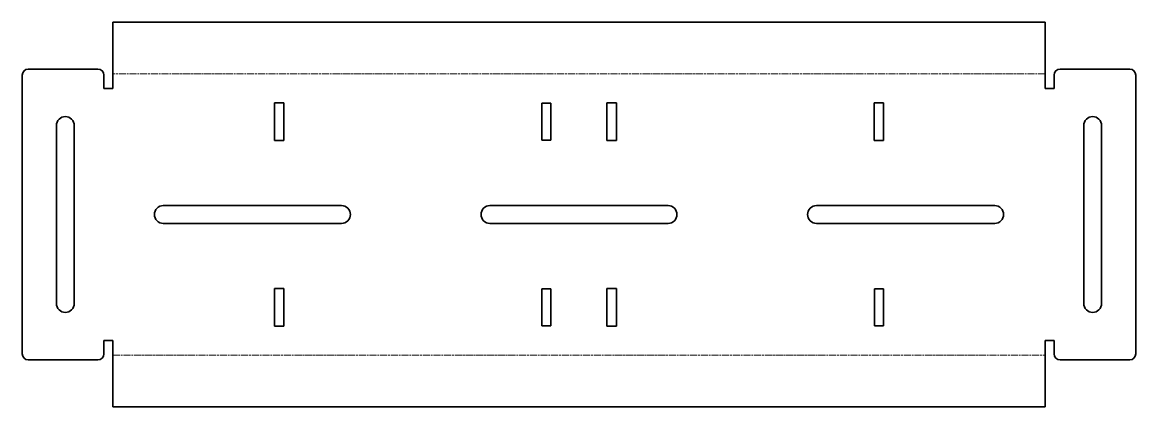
# Model space of a CAD drawing. Header units: millimetres. Extents: x 0 to 375, y 0 to 130.
import ezdxf

# ---------------------------------------------------------------- set-up
doc = ezdxf.new("R2010")
doc.units = ezdxf.units.MM
doc.linetypes.add('Chain', pattern=[13.68, 9.12, -1.14, 2.28, -1.14])
doc.layers.add('SIMUMAK Bend Centerline (ISO)', color=7, linetype='Chain', lineweight=9)
doc.layers.add('SIMUMAK Visible (ISO)', color=7, linetype='Continuous', lineweight=35)

# ---------------------------------------------------------------- blocks, each defined once
blk = doc.blocks.new('SIL-027-CCPD-01_Sheet_10_SIL-027-CCPD-01 (Desplegada)')
at = {"layer": 'SIMUMAK Bend Centerline (ISO)', "ltscale": 0.263158}
for p, q in [((157, 47.39), (-157, 47.39)), ((-157, -47.39), (157, -47.39))]:
    blk.add_line(p, q, dxfattribs=at)
at = {"layer": 'SIMUMAK Visible (ISO)'}
for p, q in [((-157, 64.79), (-157, 42.5)), ((-157, 64.79), (157, 64.79)), ((157, 64.79), (157, 42.5)), ((-185.5, 49), (-162, 49)), ((162, 49), (185.5, 49)), ((-187.5, -47), (-187.5, 47)), ((-160, 42.5), (-160, 47)), ((160, 47), (160, 42.5)), ((187.5, 47), (187.5, -47)), ((-157, 42.5), (-160, 42.5)), ((160, 42.5), (157, 42.5)), ((-102.6, 37.6), (-99.4, 37.6)), ((-102.6, 24.9), (-102.6, 37.6)), ((-99.4, 37.6), (-99.4, 24.9)), ((9.4, 37.6), (12.6, 37.6)), ((9.4, 24.9), (9.4, 37.6)), ((12.6, 37.6), (12.6, 24.9)), ((99.4, 24.9), (99.4, 37.6)), ((99.4, 37.6), (102.6, 37.6)), ((102.6, 37.6), (102.6, 24.9)), ((-12.5, 37.5), (-9.5, 37.5)), ((-12.5, 25), (-12.5, 37.5)), ((-9.5, 37.5), (-9.5, 25)), ((-176, -30), (-176, 30)), ((-170, 30), (-170, -30)), ((170, -30), (170, 30)), ((176, 30), (176, -30)), ((-99.4, 24.9), (-102.6, 24.9)), ((-9.5, 25), (-12.5, 25)), ((12.6, 24.9), (9.4, 24.9)), ((102.6, 24.9), (99.4, 24.9)), ((-140, 3), (-80, 3)), ((-30, 3), (30, 3)), ((80, 3), (140, 3)), ((-80, -3), (-140, -3)), ((30, -3), (-30, -3)), ((140, -3), (80, -3)), ((-102.6, -24.9), (-99.4, -24.9)), ((-102.6, -37.6), (-102.6, -24.9)), ((-99.4, -24.9), (-99.4, -37.6)), ((-12.5, -25), (-9.5, -25)), ((-12.5, -37.5), (-12.5, -25)), ((-9.5, -25), (-9.5, -37.5)), ((9.4, -24.9), (12.6, -24.9)), ((9.4, -37.6), (9.4, -24.9)), ((12.6, -24.9), (12.6, -37.6)), ((99.5, -25), (102.5, -25)), ((99.5, -37.5), (99.5, -25)), ((102.5, -25), (102.5, -37.5)), ((-99.4, -37.6), (-102.6, -37.6)), ((-9.5, -37.5), (-12.5, -37.5)), ((12.6, -37.6), (9.4, -37.6)), ((102.5, -37.5), (99.5, -37.5)), ((-160, -42.5), (-157, -42.5)), ((-160, -47), (-160, -42.5)), ((-157, -64.79), (-157, -42.5)), ((157, -64.79), (157, -42.5)), ((157, -42.5), (160, -42.5)), ((160, -42.5), (160, -47)), ((-162, -49), (-185.5, -49)), ((185.5, -49), (162, -49)), ((157, -64.79), (-157, -64.79))]:
    blk.add_line(p, q, dxfattribs=at)
at = {"layer": 'SIMUMAK Visible (ISO)', "extrusion": (0, 0, -1)}
for centre, radius, start, end in [((185.5, 47), 2, 0, 90), ((162, 47), 2, 90, 180), ((-162, 47), 2, 360, 90), ((-185.5, 47), 2, 90, 180), ((173, 30), 3, 0, 180), ((-173, 30), 3, 360, 180), ((140, 0), 3, 270, 90), ((80, 0), 3, 90, 270), ((30, 0), 3, 270, 90), ((-30, 0), 3, 90, 270), ((-80, 0), 3, 270, 90), ((-140, 0), 3, 90, 270), ((-173, -30), 3, 180, 360), ((173, -30), 3, 180, 0), ((185.5, -47), 2, 270, 360), ((162, -47), 2, 180, 270), ((-162, -47), 2, 270, 0), ((-185.5, -47), 2, 180, 270)]:
    blk.add_arc(centre, radius, start, end, dxfattribs=at)

msp = doc.modelspace()

# ---------------------------------------------------------------- block references
msp.add_blockref('SIL-027-CCPD-01_Sheet_10_SIL-027-CCPD-01 (Desplegada)', (187.5, 64.79))

doc.saveas('drawing.dxf')
